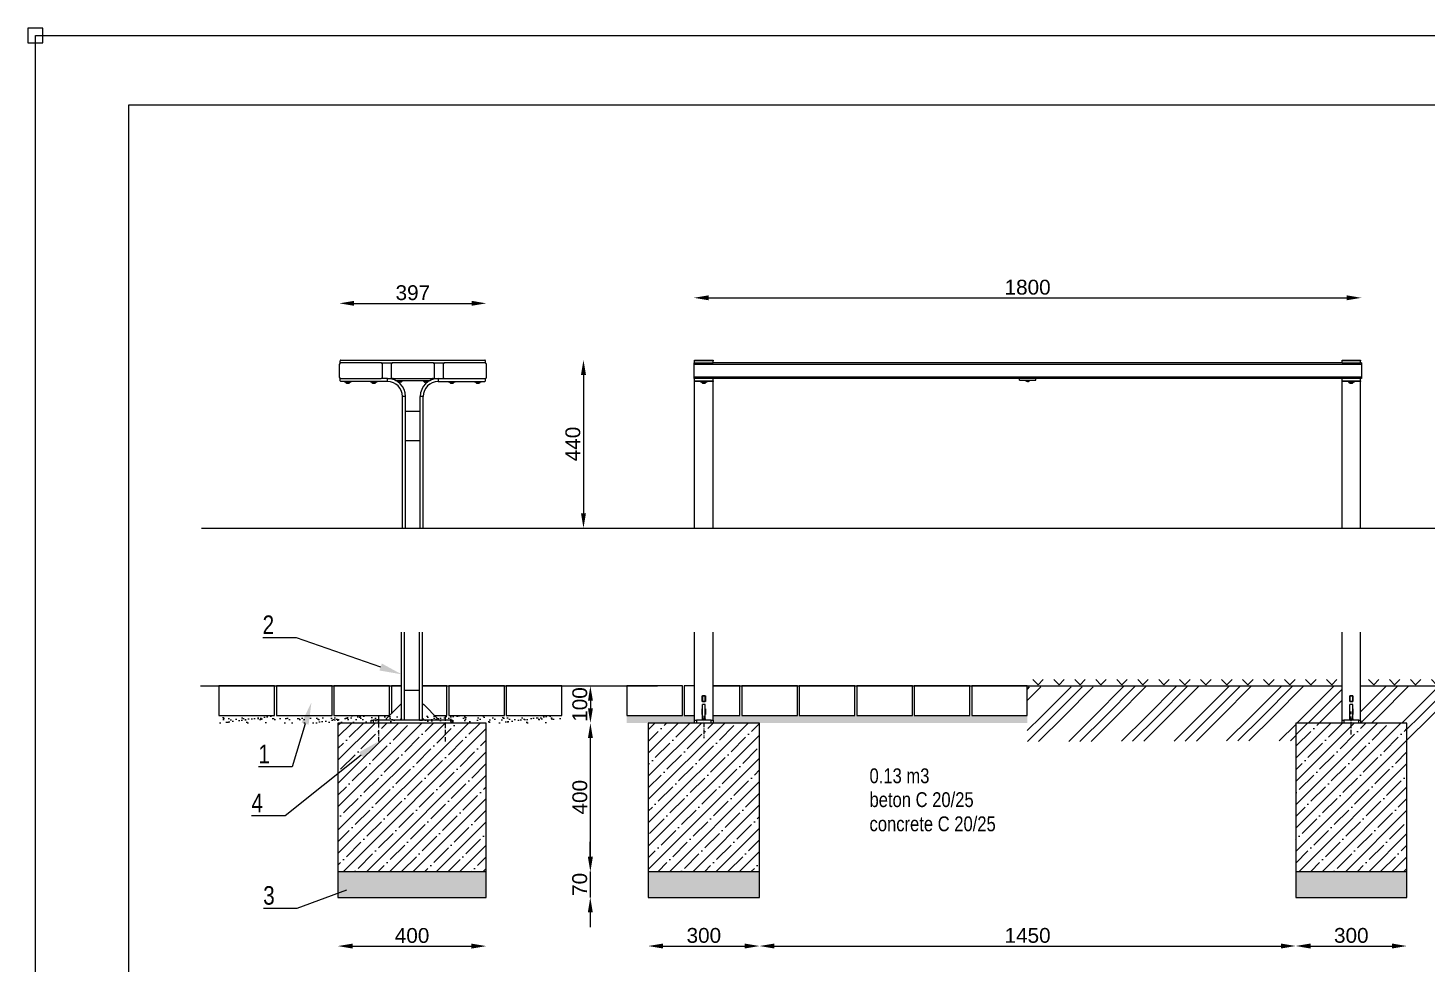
# Model space of a CAD drawing. Header units: millimetres. Extents: x -20 to 5721, y -20 to 4144.
# Drawn here: x -20 to 3753, y 1620 to 4144 of the extents above; entities that cross this region are included whole.
import ezdxf
from ezdxf import colors
from ezdxf.entities.mleader import LeaderData, LeaderLine
from ezdxf.math import Vec2, Vec3

# ---------------------------------------------------------------- set-up
doc = ezdxf.new("R2010")
doc.units = ezdxf.units.MM
doc.linetypes.add('ACAD_ISO10W100', pattern=[18.5, 12, -3, 0.5, -3])
doc.linetypes.add('INCONTINUOUS', pattern=[200000.001, 200000, -0.001])
for name, color, linetype in [('KOTY', 3, 'INCONTINUOUS'), ('OBRYSOVA', 7, 'Continuous'), ('POSTAVY ATD', 8, 'Continuous'), ('SRAFY', 30, 'Continuous'), ('TABULKA', 9, 'Continuous')]:
    doc.layers.add(name, color=color, linetype=linetype)
doc.layers.add('Nekreslit', color=6, linetype='Continuous', plot=False)
doc.styles.add('SEACAD_Arial', font='arial.ttf', dxfattribs={"width": 0.8})
doc.styles.get("Standard").update_dxf_attribs({"font": 'arial.ttf'})
doc.dimstyles.new('PROFI_CSN', dxfattribs={"dimscale": 0, "dimtxt": 3.5, "dimasz": 3, "dimexe": 1, "dimexo": 0, "dimgap": 1.5, "dimtad": 1, "dimlfac": -1, "dimdsep": 46, "dimtxsty": 'Standard', "dimcen": 0, "dimdle": 1, "dimclrd": 256, "dimclre": 256, "dimclrt": 256, "dimadec": 0, "dimazin": 0, "dimtfac": 0.6, "dimtmove": 0, "dimatfit": 1, "dimfxl": 1, "dimtolj": 1, "dimarcsym": 0})
pattern_1 = [(45, (-2.083, -31.82), (-31.4309, 31.4309), []), (45, (29.347, -31.82), (-31.4309, 31.4309), [55.5625, -11.1125, 0, -11.1125])]

# ---------------------------------------------------------------- blocks, each defined once
blk = doc.blocks.new('*D19')
at = {"layer": 'DEFPOINTS', "color": 0, "transparency": 16777216}
for p in [(1777.7, 3248.3), (1478, 2795.3), (1777.7, 2795.3)]:
    blk.add_point(p, dxfattribs=at)
at = {"layer": 'KOTY', "color": 7, "lineweight": -2, "transparency": 16777216}
blk.add_line((1478, 3208.3), (1478, 2835.3), dxfattribs=at)
at = {"layer": 'KOTY', "color": 7, "transparency": 16777216}
for points in [[(1471.3, 3208.3), (1484.7, 3208.3), (1478, 3248.3)], [(1471.3, 2835.3), (1484.7, 2835.3), (1478, 2795.3)]]:
    blk.add_solid(points, dxfattribs=at)
at = {"layer": 'KOTY', "color": 7, "lineweight": 13, "transparency": 16777216, "insert": (1449.6, 3021.8), "char_height": 40, "attachment_point": 5, "rotation": 90}
blk.add_mtext('\\A1;440', dxfattribs=at)
blk = doc.blocks.new('*D20')
at = {"layer": 'DEFPOINTS', "color": 0, "transparency": 16777216}
for p in [(3575.7, 3416), (1775.7, 3236.3), (3575.7, 3236.3)]:
    blk.add_point(p, dxfattribs=at)
at = {"layer": 'KOTY', "color": 7, "lineweight": -2, "transparency": 16777216}
blk.add_line((1815.7, 3416), (3535.7, 3416), dxfattribs=at)
at = {"layer": 'KOTY', "color": 7, "transparency": 16777216}
for points in [[(1815.7, 3422.7), (1815.7, 3409.3), (1775.7, 3416)], [(3535.7, 3422.7), (3535.7, 3409.3), (3575.7, 3416)]]:
    blk.add_solid(points, dxfattribs=at)
at = {"layer": 'KOTY', "color": 7, "lineweight": 13, "transparency": 16777216, "insert": (2675.7, 3444.4), "char_height": 40, "attachment_point": 5}
blk.add_mtext('\\A1;1800', dxfattribs=at)
blk = doc.blocks.new('*D21')
at = {"layer": 'DEFPOINTS', "color": 0, "transparency": 16777216}
for p in [(1216.4, 3401.1), (819.4, 3236.3), (1216.4, 3236.3)]:
    blk.add_point(p, dxfattribs=at)
at = {"layer": 'KOTY', "color": 7, "lineweight": -2, "transparency": 16777216}
blk.add_line((859.4, 3401.1), (1176.4, 3401.1), dxfattribs=at)
at = {"layer": 'KOTY', "color": 7, "transparency": 16777216}
for points in [[(859.4, 3407.8), (859.4, 3394.5), (819.4, 3401.1)], [(1176.4, 3407.8), (1176.4, 3394.5), (1216.4, 3401.1)]]:
    blk.add_solid(points, dxfattribs=at)
at = {"layer": 'KOTY', "color": 7, "lineweight": 13, "transparency": 16777216, "insert": (1017.9, 3429.6), "char_height": 40, "attachment_point": 5}
blk.add_mtext('\\A1;397', dxfattribs=at)
blk = doc.blocks.new('*D35')
at = {"layer": 'DEFPOINTS', "color": 0, "transparency": 16777216}
for p in [(815.8, 1799.4), (1215.8, 1799.4), (1215.8, 1668)]:
    blk.add_point(p, dxfattribs=at)
at = {"layer": 'KOTY', "color": 7, "lineweight": -2, "transparency": 16777216}
blk.add_line((855.8, 1668), (1175.8, 1668), dxfattribs=at)
at = {"layer": 'KOTY', "color": 7, "transparency": 16777216}
for points in [[(855.8, 1674.7), (855.8, 1661.3), (815.8, 1668)], [(1175.8, 1674.7), (1175.8, 1661.3), (1215.8, 1668)]]:
    blk.add_solid(points, dxfattribs=at)
at = {"layer": 'KOTY', "color": 7, "lineweight": 13, "transparency": 16777216, "insert": (1015.8, 1696.4), "char_height": 40, "attachment_point": 5}
blk.add_mtext('\\A1;400', dxfattribs=at)
blk = doc.blocks.new('*D36')
at = {"layer": 'DEFPOINTS', "color": 0, "transparency": 16777216}
for p in [(3398.6, 1849.4), (3698.6, 1849.4), (3698.6, 1668.2)]:
    blk.add_point(p, dxfattribs=at)
at = {"layer": 'KOTY', "color": 7, "lineweight": -2, "transparency": 16777216}
blk.add_line((3438.6, 1668.2), (3658.6, 1668.2), dxfattribs=at)
at = {"layer": 'KOTY', "color": 7, "transparency": 16777216}
for points in [[(3438.6, 1674.9), (3438.6, 1661.5), (3398.6, 1668.2)], [(3658.6, 1674.9), (3658.6, 1661.5), (3698.6, 1668.2)]]:
    blk.add_solid(points, dxfattribs=at)
at = {"layer": 'KOTY', "color": 7, "lineweight": 13, "transparency": 16777216, "insert": (3548.6, 1696.6), "char_height": 40, "attachment_point": 5}
blk.add_mtext('\\A1;300', dxfattribs=at)
blk = doc.blocks.new('*D37')
at = {"layer": 'DEFPOINTS', "color": 0, "transparency": 16777216}
for p in [(1215.8, 2269.4), (1496.7, 2269.4), (1215.8, 1869.4)]:
    blk.add_point(p, dxfattribs=at)
at = {"layer": 'KOTY', "color": 7, "lineweight": -2, "transparency": 16777216}
blk.add_line((1496.7, 1909.4), (1496.7, 2229.4), dxfattribs=at)
at = {"layer": 'KOTY', "color": 7, "transparency": 16777216}
for points in [[(1490.1, 2229.4), (1503.4, 2229.4), (1496.7, 2269.4)], [(1490.1, 1909.4), (1503.4, 1909.4), (1496.7, 1869.4)]]:
    blk.add_solid(points, dxfattribs=at)
at = {"layer": 'KOTY', "color": 7, "lineweight": 13, "transparency": 16777216, "insert": (1468.3, 2069.4), "char_height": 40, "attachment_point": 5, "rotation": 90}
blk.add_mtext('\\A1;400', dxfattribs=at)
blk = doc.blocks.new('*D38')
at = {"layer": 'DEFPOINTS', "color": 0, "transparency": 16777216}
for p in [(1215.8, 1869.4), (1215.8, 1799.4), (1496.4, 1799.4)]:
    blk.add_point(p, dxfattribs=at)
at = {"layer": 'KOTY', "color": 7, "lineweight": -2, "transparency": 16777216}
for p, q in [((1496.4, 1909.4), (1496.4, 1949.4)), ((1496.4, 1869.4), (1496.4, 1799.4)), ((1496.4, 1759.4), (1496.4, 1719.4))]:
    blk.add_line(p, q, dxfattribs=at)
at = {"layer": 'KOTY', "color": 7, "transparency": 16777216}
for points in [[(1489.8, 1909.4), (1503.1, 1909.4), (1496.4, 1869.4)], [(1489.8, 1759.4), (1503.1, 1759.4), (1496.4, 1799.4)]]:
    blk.add_solid(points, dxfattribs=at)
at = {"layer": 'KOTY', "color": 7, "lineweight": 13, "transparency": 16777216, "insert": (1468, 1834.4), "char_height": 40, "attachment_point": 5, "rotation": 90}
blk.add_mtext('\\A1;70', dxfattribs=at)
blk = doc.blocks.new('*D39')
at = {"layer": 'DEFPOINTS', "color": 0, "transparency": 16777216}
for p in [(1125.8, 2369.4), (1215.8, 2269.4), (1496.7, 2269.4)]:
    blk.add_point(p, dxfattribs=at)
at = {"layer": 'KOTY', "color": 7, "lineweight": -2, "transparency": 16777216}
blk.add_line((1496.7, 2329.4), (1496.7, 2309.4), dxfattribs=at)
at = {"layer": 'KOTY', "color": 7, "transparency": 16777216}
for points in [[(1490.1, 2329.4), (1503.4, 2329.4), (1496.7, 2369.4)], [(1490.1, 2309.4), (1503.4, 2309.4), (1496.7, 2269.4)]]:
    blk.add_solid(points, dxfattribs=at)
at = {"layer": 'KOTY', "color": 7, "lineweight": 13, "transparency": 16777216, "insert": (1468.3, 2319.4), "char_height": 40, "attachment_point": 5, "rotation": 90}
blk.add_mtext('\\A1;100', dxfattribs=at)
blk = doc.blocks.new('*D40')
at = {"layer": 'DEFPOINTS', "color": 0, "transparency": 16777216}
for p in [(1652.6, 1799.4), (1952.6, 1799.4), (1952.6, 1668.2)]:
    blk.add_point(p, dxfattribs=at)
at = {"layer": 'KOTY', "color": 7, "lineweight": -2, "transparency": 16777216}
blk.add_line((1692.6, 1668.2), (1912.6, 1668.2), dxfattribs=at)
at = {"layer": 'KOTY', "color": 7, "transparency": 16777216}
for points in [[(1692.6, 1674.9), (1692.6, 1661.5), (1652.6, 1668.2)], [(1912.6, 1674.9), (1912.6, 1661.5), (1952.6, 1668.2)]]:
    blk.add_solid(points, dxfattribs=at)
at = {"layer": 'KOTY', "color": 7, "lineweight": 13, "transparency": 16777216, "insert": (1802.6, 1696.6), "char_height": 40, "attachment_point": 5}
blk.add_mtext('\\A1;300', dxfattribs=at)
blk = doc.blocks.new('*D41')
at = {"layer": 'DEFPOINTS', "color": 0, "transparency": 16777216}
for p in [(3573.6, 2369.4), (3933.6, 2369.4), (3573.6, 2269.4)]:
    blk.add_point(p, dxfattribs=at)
at = {"layer": 'KOTY', "color": 7, "lineweight": -2, "transparency": 16777216}
for p, q in [((3933.6, 2409.4), (3933.6, 2549.9)), ((3933.6, 2269.4), (3933.6, 2369.4)), ((3933.6, 2229.4), (3933.6, 2189.4))]:
    blk.add_line(p, q, dxfattribs=at)
at = {"layer": 'KOTY', "color": 7, "transparency": 16777216}
for points in [[(3927, 2409.4), (3940.3, 2409.4), (3933.6, 2369.4)], [(3927, 2229.4), (3940.3, 2229.4), (3933.6, 2269.4)]]:
    blk.add_solid(points, dxfattribs=at)
at = {"layer": 'KOTY', "color": 7, "lineweight": 13, "transparency": 16777216, "insert": (3905.2, 2499.7), "char_height": 40, "attachment_point": 5, "rotation": 90}
blk.add_mtext('\\A1;100', dxfattribs=at)
blk = doc.blocks.new('*D46')
at = {"layer": 'DEFPOINTS', "color": 0, "transparency": 16777216}
for p in [(1952.6, 1799.4), (3398.6, 1799.4), (3398.6, 1668.2)]:
    blk.add_point(p, dxfattribs=at)
at = {"layer": 'KOTY', "color": 7, "lineweight": -2, "transparency": 16777216}
blk.add_line((1992.6, 1668.2), (3358.6, 1668.2), dxfattribs=at)
at = {"layer": 'KOTY', "color": 7, "transparency": 16777216}
for points in [[(1992.6, 1674.9), (1992.6, 1661.5), (1952.6, 1668.2)], [(3358.6, 1674.9), (3358.6, 1661.5), (3398.6, 1668.2)]]:
    blk.add_solid(points, dxfattribs=at)
at = {"layer": 'KOTY', "color": 7, "lineweight": 13, "transparency": 16777216, "insert": (2675.6, 1696.6), "char_height": 40, "attachment_point": 5}
blk.add_mtext('\\A1;1450', dxfattribs=at)

msp = doc.modelspace()

# ---------------------------------------------------------------- hatches: boundary and pattern name
at = {"transparency": 33554508}
h = msp.add_hatch(dxfattribs=at)
h.set_pattern_fill('ANSI35', color=9, scale=7)
h.set_pattern_definition(pattern_1)
h.paths.add_polyline_path([(1215.8, 2269.4), (1043.8, 2269.4), (872.8, 2269.4), (815.8, 2269.4), (815.8, 1869.4), (1215.8, 1869.4)])
h = msp.add_hatch(dxfattribs=at)
h.set_pattern_fill('ANSI35', color=9, scale=7)
h.set_pattern_definition(pattern_1)
h.paths.add_polyline_path([(1952.6, 2269.4), (1827.6, 2269.4), (1822.6, 2269.4), (1782.6, 2269.4), (1777.6, 2269.4), (1652.6, 2269.4), (1652.6, 1869.4), (1952.6, 1869.4)])
h = msp.add_hatch(dxfattribs=at)
h.set_pattern_fill('ANSI35', color=9, scale=7)
h.set_pattern_definition(pattern_1)
h.paths.add_polyline_path([(3698.6, 2269.4), (3573.6, 2269.4), (3568.6, 2269.4), (3528.6, 2269.4), (3523.6, 2269.4), (3398.6, 2269.4), (3398.6, 1869.4), (3698.6, 1869.4)])
at = {"layer": 'SRAFY'}
h = msp.add_hatch(dxfattribs=at)
h.set_pattern_fill('TERACO', color=9, scale=20)
h.set_pattern_definition([(45, (-4763.17, -2945.22), (-28.28427, 28.28427), [20, -20]), (135, (-4706.603, -2945.22), (-28.28427, -28.28427), [20, -20])])
h.paths.add_polyline_path([(3573.6, 2392.5), (3573.6, 2369.4), (3869.4, 2369.4), (3869.4, 2392.5)])
h.paths.add_polyline_path([(3523.6, 2369.4), (3523.6, 2392.5), (2674.9, 2392.5), (2674.9, 2369.4)])
h = msp.add_hatch(dxfattribs=at)
h.set_pattern_fill('GOST_GROUND', color=9, scale=10)
h.set_pattern_definition([(45, (-4499.52, -2945.22), (141.4214, -9e-15), [200]), (45, (-4469.52, -2945.22), (141.4214, -9e-15), [200]), (45, (-4439.52, -2945.22), (141.4214, -9e-15), [200])])
h.paths.add_polyline_path([(3523.6, 2269.4), (3523.6, 2368.7), (2675.1, 2367), (2674.7, 2219.4), (3398.6, 2221.8), (3398.6, 2269.4)])
h.paths.add_polyline_path([(3573.6, 2368.8), (3573.6, 2269.4), (3698.6, 2269.4), (3698.6, 2222), (3890.9, 2222), (3890.9, 2369.4)])
at = {"layer": 'SRAFY', "lineweight": 15}
h = msp.add_hatch(dxfattribs=at)
h.set_pattern_fill('AR-SAND', color=9, scale=0.5, style=0)
h.set_pattern_definition([(37.5, (3490.752, 855.262), (-0.80002, 24.47066), [0, -19.304, 0, -21.59, 0, -20.6375]), (7.5, (3490.752, 855.262), (22.47616, 35.84126), [0, -10.414, 0, -17.399, 0, -6.6675]), (327.5, (3475.13, 855.262), (39.54962, 0.07186), [0, -6.35, 0, -22.86, 0, -29.845]), (317.5, (3475.13, 855.262), (38.17782, 11.14647), [0, -3.175, 0, -14.986, 0, -17.145])])
h.paths.add_polyline_path([(494.9, 2289.4), (494.9, 2269.5), (494.9, 2269.4), (566.7, 2269.3), (566.7, 2289.4)])
h.paths.add_polyline_path([(1043.8, 2289.4), (1043.8, 2269.1), (1419.9, 2269.1), (1419.9, 2289.4)])
h.paths.add_polyline_path([(987.8, 2269.1), (987.8, 2289.4), (566.7, 2289.4), (566.7, 2269.3), (620.4, 2269.1)])
h = msp.add_hatch(dxfattribs=at)
h.set_pattern_fill('AR-SAND', color=9, scale=0.5, style=0)
h.set_pattern_definition([(37.5, (4590.752, 855.262), (-0.80002, 24.47066), [0, -19.304, 0, -21.59, 0, -20.6375]), (7.5, (4590.752, 855.262), (22.47616, 35.84126), [0, -10.414, 0, -17.399, 0, -6.6675]), (327.5, (4575.13, 855.262), (39.54962, 0.07186), [0, -6.35, 0, -22.86, 0, -29.845]), (317.5, (4575.13, 855.262), (38.17782, 11.14647), [0, -3.175, 0, -14.986, 0, -17.145])])
h.paths.add_polyline_path([(1594.9, 2289.4), (1594.9, 2269.5), (1594.9, 2269.4), (1666.7, 2269.3), (1666.7, 2289.4)])
h.paths.add_polyline_path([(1777.6, 2269.1), (1777.6, 2289.4), (1666.7, 2289.4), (1666.7, 2269.3), (1720.4, 2269.1)])
h.paths.add_polyline_path([(1827.6, 2289.4), (1827.6, 2269.1), (2674.9, 2269.1), (2674.9, 2289.4)])
h = msp.add_hatch(dxfattribs=at)
h.set_pattern_fill('AR-SAND', color=9, scale=0.8, style=0)
h.set_pattern_definition([(37.5, (-2.083, -31.82), (-1.28003, 39.15306), [0, -30.8864, 0, -34.544, 0, -33.02]), (7.5, (-2.083, -31.82), (35.96186, 57.346), [0, -16.6624, 0, -27.8384, 0, -10.668]), (327.5, (-27.077, -31.82), (63.2794, 0.11497), [0, -10.16, 0, -36.576, 0, -47.752]), (317.5, (-27.077, -31.82), (61.0845, 17.83435), [0, -5.08, 0, -23.9776, 0, -27.432])])
h.paths.add_polyline_path([(815.8, 1869.4), (815.8, 1799.4), (1215.8, 1799.4), (1215.8, 1869.4)])
h.paths.add_polyline_path([(1952.6, 1799.4), (1952.6, 1869.4), (1652.6, 1869.4), (1652.6, 1799.4)])
h.paths.add_polyline_path([(3398.6, 1869.4), (3398.6, 1799.4), (3698.6, 1799.4), (3698.6, 1869.4)])

# ---------------------------------------------------------------- linework, layer by layer
for p, q in [((821.9, 3240.3), (821.9, 3246.3)), ((823.9, 3248.3), (1211.9, 3248.3)), ((1213.9, 3240.3), (1213.9, 3246.3)), ((1777.7, 3248.3), (1827.7, 3248.3)), ((1777.7, 3246.3), (1777.7, 3248.3)), ((1777.7, 3240.3), (1777.7, 3246.3)), ((1827.7, 3246.3), (1777.7, 3246.3)), ((1827.7, 3248.3), (1827.7, 3246.3)), ((1827.7, 3240.3), (1827.7, 3246.3)), ((3523.7, 3248.3), (3573.7, 3248.3)), ((3523.7, 3246.3), (3523.7, 3248.3)), ((3573.7, 3246.3), (3523.7, 3246.3)), ((3523.7, 3240.3), (3523.7, 3246.3)), ((3573.7, 3248.3), (3573.7, 3246.3)), ((3573.7, 3240.3), (3573.7, 3246.3)), ((819.4, 3236.3), (819.4, 3202.3)), ((932.4, 3240.3), (823.4, 3240.3)), ((932.4, 3240.3), (963.4, 3240.3)), ((936.4, 3202.3), (936.4, 3236.3)), ((959.4, 3236.3), (959.4, 3202.3)), ((1072.4, 3240.3), (963.4, 3240.3)), ((1072.4, 3240.3), (1103.4, 3240.3)), ((1076.4, 3202.3), (1076.4, 3236.3)), ((1099.4, 3236.3), (1099.4, 3202.3)), ((1212.4, 3240.3), (1103.4, 3240.3)), ((1216.4, 3202.3), (1216.4, 3236.3)), ((1777.7, 3240.3), (1775.7, 3240.3)), ((1775.7, 3240.3), (1775.7, 3236.3)), ((3575.7, 3236.3), (1775.7, 3236.3)), ((1775.7, 3236.3), (1775.7, 3202.3)), ((1777.7, 3240.3), (1827.7, 3240.3)), ((3523.7, 3240.3), (1827.7, 3240.3)), ((3523.7, 3240.3), (3573.7, 3240.3)), ((3575.7, 3240.3), (3573.7, 3240.3)), ((3575.7, 3240.3), (3575.7, 3236.3)), ((3575.7, 3236.3), (3575.7, 3202.3)), ((821.9, 3192.3), (821.9, 3198.3)), ((823.4, 3198.3), (932.4, 3198.3)), ((949.9, 3190.3), (823.9, 3190.3)), ((834, 3190.3), (834, 3189.7)), ((834, 3189.7), (851.8, 3189.7)), ((835.9, 3189.7), (835.9, 3189.5)), ((835.9, 3189.5), (849.9, 3189.5)), ((839.7, 3186), (846.2, 3186)), ((846, 3186), (839.8, 3186)), ((849.9, 3189.5), (849.9, 3189.7)), ((851.8, 3189.7), (851.8, 3190.3)), ((904, 3190.3), (904, 3189.7)), ((904, 3189.7), (921.8, 3189.7)), ((905.9, 3189.7), (905.9, 3189.5)), ((905.9, 3189.5), (919.9, 3189.5)), ((909.7, 3186), (916.2, 3186)), ((916, 3186), (909.8, 3186)), ((919.9, 3189.5), (919.9, 3189.7)), ((921.8, 3189.7), (921.8, 3190.3)), ((949.9, 3198.3), (932.4, 3198.3)), ((949.9, 3190.3), (949.9, 3198.3)), ((949.9, 3198.3), (963.4, 3198.3)), ((963.4, 3198.3), (1072.4, 3198.3)), ((971.1, 3193.4), (964.5, 3196.3)), ((969.1, 3194.3), (969.2, 3194.3)), ((971.9, 3193.3), (1064, 3193.3)), ((974, 3193.3), (974, 3192.7)), ((974, 3192.7), (991.8, 3192.7)), ((975.9, 3192.7), (975.9, 3192.5)), ((975.9, 3192.5), (989.9, 3192.5)), ((979.7, 3189), (986.2, 3189)), ((986, 3189), (979.8, 3189)), ((989.9, 3192.5), (989.9, 3192.7)), ((991.8, 3192.7), (991.8, 3193.3)), ((1044, 3193.3), (1044, 3192.7)), ((1044, 3192.7), (1061.8, 3192.7)), ((1045.9, 3192.7), (1045.9, 3192.5)), ((1045.9, 3192.5), (1059.9, 3192.5)), ((1049.7, 3189), (1056.2, 3189)), ((1056, 3189), (1049.8, 3189)), ((1059.9, 3192.5), (1059.9, 3192.7)), ((1061.8, 3192.7), (1061.8, 3193.3)), ((1064.8, 3193.4), (1071.3, 3196.3)), ((1066.7, 3194.3), (1066.7, 3194.3)), ((1072.4, 3198.3), (1085.9, 3198.3)), ((1085.9, 3198.3), (1085.9, 3190.3)), ((1085.9, 3198.3), (1103.4, 3198.3)), ((1085.9, 3190.3), (1211.9, 3190.3)), ((1103.4, 3198.3), (1212.4, 3198.3)), ((1114, 3190.3), (1114, 3189.7)), ((1114, 3189.7), (1131.8, 3189.7)), ((1115.9, 3189.7), (1115.9, 3189.5)), ((1115.9, 3189.5), (1129.9, 3189.5)), ((1119.7, 3186), (1120.7, 3186)), ((1120.8, 3186), (1119.8, 3186)), ((1120.7, 3186), (1126.2, 3186)), ((1126, 3186), (1120.8, 3186)), ((1129.9, 3189.5), (1129.9, 3189.7)), ((1131.8, 3189.7), (1131.8, 3190.3)), ((1184, 3190.3), (1184, 3189.7)), ((1184, 3189.7), (1201.8, 3189.7)), ((1185.9, 3189.7), (1185.9, 3189.5)), ((1185.9, 3189.5), (1199.9, 3189.5)), ((1189.7, 3186), (1190.7, 3186)), ((1190.8, 3186), (1189.8, 3186)), ((1190.7, 3186), (1196.2, 3186)), ((1196, 3186), (1190.8, 3186)), ((1199.9, 3189.5), (1199.9, 3189.7)), ((1201.8, 3189.7), (1201.8, 3190.3)), ((1213.9, 3192.3), (1213.9, 3198.3)), ((3575.7, 3202.3), (1775.7, 3202.3)), ((1775.7, 3202.3), (1775.7, 3198.3)), ((1777.7, 3198.3), (1775.7, 3198.3)), ((1827.7, 3198.3), (1777.7, 3198.3)), ((1777.7, 3192.3), (1777.7, 3198.3)), ((1777.7, 3192.3), (1827.7, 3192.3)), ((1777.7, 3190.3), (1777.7, 3192.3)), ((1827.7, 3190.3), (1777.7, 3190.3)), ((1777.7, 3150.3), (1777.7, 3190.3)), ((1793.8, 3190.3), (1793.8, 3189.7)), ((1793.8, 3189.7), (1802.7, 3189.7)), ((1795.7, 3189.7), (1795.7, 3189.5)), ((1795.7, 3189.5), (1802.7, 3189.5)), ((1799.4, 3186), (1805.9, 3186)), ((1805.8, 3186), (1799.6, 3186)), ((1802.7, 3189.7), (1811.6, 3189.7)), ((1802.7, 3189.5), (1809.7, 3189.5)), ((1809.7, 3189.5), (1809.7, 3189.7)), ((1811.6, 3189.7), (1811.6, 3190.3)), ((1827.7, 3192.3), (1827.7, 3198.3)), ((3523.7, 3198.3), (1827.7, 3198.3)), ((1827.7, 3192.3), (1827.7, 3190.3)), ((1827.7, 3150.3), (1827.7, 3190.3)), ((2653.7, 3194.3), (2653.7, 3198.3)), ((2653.7, 3194.3), (2697.7, 3194.3)), ((2673.1, 3190.8), (2673.1, 3190.8)), ((2673.7, 3191.1), (2673.7, 3190.8)), ((2673.7, 3190.8), (2673.7, 3191.1)), ((2673.7, 3190.8), (2673.7, 3190.8)), ((2673.8, 3190.6), (2673.8, 3191.1)), ((2675, 3190.8), (2675, 3190.8)), ((2676.3, 3190.8), (2676.3, 3190.8)), ((2677.5, 3191.1), (2677.5, 3190.6)), ((2677.6, 3190.8), (2677.6, 3191.1)), ((2677.6, 3191.1), (2677.6, 3190.8)), ((2677.6, 3190.8), (2677.6, 3190.8)), ((2678.3, 3190.8), (2678.3, 3190.8)), ((2697.7, 3194.3), (2697.7, 3198.3)), ((3573.7, 3198.3), (3523.7, 3198.3)), ((3523.7, 3192.3), (3523.7, 3198.3)), ((3523.7, 3192.3), (3573.7, 3192.3)), ((3523.7, 3190.3), (3523.7, 3192.3)), ((3573.7, 3190.3), (3523.7, 3190.3)), ((3523.7, 3150.3), (3523.7, 3190.3)), ((3539.8, 3190.3), (3539.8, 3189.7)), ((3539.8, 3189.7), (3557.6, 3189.7)), ((3541.7, 3189.7), (3541.7, 3189.5)), ((3541.7, 3189.5), (3555.7, 3189.5)), ((3545.4, 3186), (3548.7, 3186)), ((3548.7, 3186), (3545.6, 3186)), ((3551.8, 3186), (3548.7, 3186)), ((3548.7, 3186), (3551.9, 3186)), ((3555.7, 3189.5), (3555.7, 3189.7)), ((3557.6, 3189.7), (3557.6, 3190.3)), ((3573.7, 3192.3), (3573.7, 3198.3)), ((3575.7, 3198.3), (3573.7, 3198.3)), ((3573.7, 3192.3), (3573.7, 3190.3)), ((3573.7, 3150.3), (3573.7, 3190.3)), ((3575.7, 3202.3), (3575.7, 3198.3)), ((997.9, 3150.3), (989.9, 3150.3)), ((989.9, 2795.3), (989.9, 3150.3)), ((997.9, 2795.3), (997.9, 3150.3)), ((1045.9, 3150.3), (1037.9, 3150.3)), ((1037.9, 2795.3), (1037.9, 3150.3)), ((1045.9, 2795.3), (1045.9, 3150.3)), ((1777.7, 2795.3), (1777.7, 3150.3)), ((1827.7, 2795.3), (1827.7, 3150.3)), ((3523.7, 2795.3), (3523.7, 3150.3)), ((3573.7, 2795.3), (3573.7, 3150.3)), ((997.9, 3110.3), (1037.9, 3110.3)), ((1037.9, 3030.3), (997.9, 3030.3)), ((447.5, 2795.3), (3857.5, 2795.3)), ((987.7, 2277.5), (987.7, 2514.6)), ((995.8, 2277.5), (995.8, 2514.6)), ((1035.8, 2277.5), (1035.8, 2514.6)), ((1043.8, 2277.5), (1043.8, 2514.6)), ((1777.6, 2277.5), (1777.6, 2514.6)), ((1827.7, 2277.5), (1827.7, 2514.6)), ((3523.6, 2277.5), (3523.6, 2514.6)), ((3573.7, 2277.5), (3573.7, 2514.6)), ((1035.8, 2357.6), (995.8, 2357.6)), ((1798.4, 2342.8), (1806.8, 2342.8)), ((1798.4, 2327.3), (1798.4, 2342.8)), ((1798.6, 2342.6), (1798.6, 2342.8)), ((1806.6, 2342.6), (1798.6, 2342.6)), ((1798.6, 2342.6), (1798.6, 2327.5)), ((1806.6, 2342.6), (1806.6, 2342.8)), ((1806.6, 2327.5), (1806.6, 2342.6)), ((1806.8, 2342.8), (1806.8, 2327.3)), ((3544.4, 2342.8), (3552.9, 2342.8)), ((3544.4, 2327.3), (3544.4, 2342.8)), ((3544.6, 2342.8), (3544.6, 2342.6)), ((3552.7, 2342.6), (3544.6, 2342.6)), ((3544.6, 2342.6), (3544.6, 2327.5)), ((3552.7, 2342.8), (3552.7, 2342.6)), ((3552.7, 2327.5), (3552.7, 2342.6)), ((3552.9, 2342.8), (3552.9, 2327.3)), ((946.1, 2280.9), (984.3, 2319.1)), ((1085.5, 2280.9), (1047.3, 2319.1)), ((1806.8, 2327.3), (1798.4, 2327.3)), ((1798.4, 2307.7), (1798.6, 2307.7)), ((1798.4, 2292.3), (1798.4, 2307.7)), ((1798.6, 2327.5), (1806.6, 2327.5)), ((1798.6, 2327.3), (1798.6, 2327.5)), ((1806.6, 2319.7), (1798.6, 2319.7)), ((1798.6, 2319.1), (1798.6, 2319.7)), ((1806.6, 2319.1), (1798.6, 2319.1)), ((1798.6, 2280.9), (1798.6, 2319.1)), ((1806.6, 2327.3), (1806.6, 2327.5)), ((1806.6, 2319.7), (1806.6, 2319.1)), ((1806.6, 2280.9), (1806.6, 2319.1)), ((1806.6, 2307.7), (1806.8, 2307.7)), ((1806.8, 2307.7), (1806.8, 2292.3)), ((3552.9, 2327.3), (3544.4, 2327.3)), ((3544.4, 2307.7), (3544.6, 2307.7)), ((3544.4, 2292.3), (3544.4, 2307.7)), ((3544.6, 2327.5), (3552.7, 2327.5)), ((3544.6, 2327.5), (3544.6, 2327.3)), ((3552.7, 2319.7), (3544.6, 2319.7)), ((3544.6, 2319.1), (3544.6, 2319.7)), ((3552.7, 2319.1), (3544.6, 2319.1)), ((3544.6, 2280.9), (3544.6, 2319.1)), ((3552.7, 2327.5), (3552.7, 2327.3)), ((3552.7, 2319.7), (3552.7, 2319.1)), ((3552.7, 2280.9), (3552.7, 2319.1)), ((3552.7, 2307.7), (3552.9, 2307.7)), ((3552.9, 2307.7), (3552.9, 2292.3)), ((905.6, 2269.4), (905.6, 2277.5)), ((905.6, 2277.5), (910.6, 2277.5)), ((910.6, 2269.4), (905.6, 2269.4)), ((910.6, 2277.5), (910.6, 2269.4)), ((1121, 2277.5), (910.6, 2277.5)), ((1121, 2269.4), (910.6, 2269.4)), ((987.7, 2282.5), (982.7, 2277.5)), ((995.8, 2277.5), (987.7, 2277.5)), ((1035.8, 2277.5), (1043.8, 2277.5)), ((1043.8, 2282.5), (1048.9, 2277.5)), ((1121, 2269.4), (1121, 2277.5)), ((1121, 2277.5), (1126, 2277.5)), ((1126, 2269.4), (1121, 2269.4)), ((1126, 2277.5), (1126, 2269.4)), ((1777.6, 2269.4), (1777.6, 2277.5)), ((1777.6, 2277.5), (1782.6, 2277.5)), ((1782.6, 2269.4), (1777.6, 2269.4)), ((1782.6, 2277.5), (1782.6, 2269.4)), ((1822.7, 2277.5), (1782.6, 2277.5)), ((1822.7, 2269.4), (1782.6, 2269.4)), ((1798.6, 2292.3), (1798.4, 2292.3)), ((1798.6, 2280.9), (1806.6, 2280.9)), ((1798.6, 2277.5), (1798.6, 2280.9)), ((1806.8, 2292.3), (1806.6, 2292.3)), ((1806.6, 2280.9), (1806.6, 2277.5)), ((1822.7, 2269.4), (1822.7, 2277.5)), ((1822.7, 2277.5), (1827.7, 2277.5)), ((1827.7, 2269.4), (1822.7, 2269.4)), ((1827.7, 2277.5), (1827.7, 2269.4)), ((3523.6, 2269.4), (3523.6, 2277.5)), ((3523.6, 2277.5), (3528.6, 2277.5)), ((3528.6, 2269.4), (3523.6, 2269.4)), ((3528.6, 2277.5), (3528.6, 2269.4)), ((3568.7, 2277.5), (3528.6, 2277.5)), ((3568.7, 2269.4), (3528.6, 2269.4)), ((3544.6, 2292.3), (3544.4, 2292.3)), ((3544.6, 2280.9), (3552.7, 2280.9)), ((3544.6, 2277.5), (3544.6, 2280.9)), ((3552.9, 2292.3), (3552.7, 2292.3)), ((3552.7, 2280.9), (3552.7, 2277.5)), ((3568.7, 2269.4), (3568.7, 2277.5)), ((3568.7, 2277.5), (3573.7, 2277.5)), ((3573.7, 2269.4), (3568.7, 2269.4)), ((3573.7, 2277.5), (3573.7, 2269.4))]:
    msp.add_line(p, q)
at = {"linetype": 'ACAD_ISO10W100'}
for p, q in [((925.8, 2220.1), (925.8, 2293.2)), ((1105.8, 2219.5), (1105.8, 2292.6)), ((1802.8, 2288.7), (1802.8, 2228.7)), ((3548.7, 2238.3), (3548.7, 2300.6))]:
    msp.add_line(p, q, dxfattribs=at)
at = {"flags": 128}
for points in [[(2672.3, 3191.2), (2672.3, 3191.2), (2672.4, 3191.1), (2672.5, 3191.1), (2672.6, 3191), (2672.8, 3190.9), (2673.1, 3190.8)], [(2673.1, 3190.8), (2673.3, 3190.7), (2673.6, 3190.6), (2673.7, 3190.6), (2673.8, 3190.6), (2673.8, 3190.6), (2673.8, 3190.7), (2673.7, 3190.8)], [(2673.7, 3190.8), (2673.6, 3190.9), (2673.7, 3191), (2673.8, 3191.1), (2673.9, 3191.2), (2674, 3191.2), (2674.2, 3191.1), (2674.5, 3191.1), (2674.7, 3191), (2674.9, 3190.9), (2675, 3190.8)], [(2676.3, 3190.8), (2676.5, 3190.9), (2676.8, 3191), (2677, 3191.1), (2677.3, 3191.2), (2677.4, 3191.2), (2677.5, 3191.1), (2677.7, 3191.1), (2677.7, 3191), (2677.7, 3190.9), (2677.6, 3190.8)], [(2677.6, 3190.8), (2677.5, 3190.7), (2677.5, 3190.6), (2677.6, 3190.6), (2677.8, 3190.6), (2677.9, 3190.6), (2678.1, 3190.7), (2678.3, 3190.8)]]:
    msp.add_lwpolyline(points, dxfattribs=at)
at = {"color": 7, "linetype": 'Continuous'}
msp.add_circle((3044.9, 2369.4), 0.01, dxfattribs=at)
msp.add_circle((3044.9, 2369.4), 0.01, dxfattribs=at)
for centre, radius, start, end in [((823.9, 3246.3), 2, 90, 180), ((1211.9, 3246.3), 2, 0, 90), ((823.4, 3236.3), 4, 90, 180), ((932.4, 3236.3), 4, 0, 90), ((963.4, 3236.3), 4, 90, 180), ((1072.4, 3236.3), 4, 0, 90), ((1103.4, 3236.3), 4, 90, 180), ((1212.4, 3236.3), 4, 0, 90), ((823.4, 3202.3), 4, 180, 270), ((823.9, 3192.3), 2, 180, 270), ((842.6, 3192.9), 7.5, 207.3197, 247.1768), ((839.8, 3186.3), 0.375, 247.1768, 270), ((846, 3186.3), 0.375, 270, 292.8232), ((843.3, 3192.9), 7.5, 292.8232, 332.6803), ((912.6, 3192.9), 7.5, 207.3197, 247.1768), ((909.8, 3186.3), 0.375, 247.1768, 270), ((916, 3186.3), 0.375, 270, 292.8232), ((913.3, 3192.9), 7.5, 292.8232, 332.6803), ((932.4, 3202.3), 4, 270, 0), ((949.9, 3150.3), 48, 0, 90), ((949.9, 3150.3), 40, 0, 90), ((963.4, 3202.3), 4, 180, 270), ((964.9, 3197.3), 1, 90, 246.4218), ((971.9, 3195.3), 2, 246, 270), ((982.6, 3195.9), 7.5, 207.3197, 247.1768), ((979.8, 3189.3), 0.375, 247.1768, 270), ((986, 3189.3), 0.375, 270, 292.8232), ((983.3, 3195.9), 7.5, 292.8232, 332.6803), ((1085.9, 3150.3), 48, 90, 180), ((1052.6, 3195.9), 7.5, 207.3197, 247.1768), ((1085.9, 3150.3), 40, 90, 180), ((1049.8, 3189.3), 0.375, 247.1768, 270), ((1056, 3189.3), 0.375, 270, 292.8232), ((1053.3, 3195.9), 7.5, 292.8232, 332.6803), ((1064, 3195.3), 2, 270, 294), ((1070.9, 3197.3), 1, 293.5782, 90), ((1072.4, 3202.3), 4, 270, 0), ((1103.4, 3202.3), 4, 180, 270), ((1122.6, 3192.9), 7.5, 207.3197, 247.1768), ((1119.8, 3186.3), 0.375, 247.1768, 270), ((1126, 3186.3), 0.375, 270, 292.8232), ((1123.3, 3192.9), 7.5, 292.8232, 332.6803), ((1192.6, 3192.9), 7.5, 207.3197, 247.1768), ((1189.8, 3186.3), 0.375, 247.1768, 270), ((1196, 3186.3), 0.375, 270, 292.8232), ((1193.3, 3192.9), 7.5, 292.8232, 332.6803), ((1211.9, 3192.3), 2, 270, 0), ((1212.4, 3202.3), 4, 270, 0), ((1802.3, 3192.9), 7.5, 207.3197, 247.1768), ((1799.6, 3186.3), 0.375, 247.1768, 270), ((1805.8, 3186.3), 0.375, 270, 292.8232), ((1803, 3192.9), 7.5, 292.8232, 332.6803), ((2676.1, 3197.1), 7, 203.465, 237.3748), ((2675.7, 3191.6), 1.07, 232.4422, 307.5578), ((2652.7, 3244.2), 59.2, 295.5674, 296.3744), ((2675.3, 3197.1), 7, 302.5687, 336.535), ((3548.4, 3192.9), 7.5, 207.3197, 247.1768), ((3545.6, 3186.3), 0.375, 247.1768, 270), ((3551.8, 3186.3), 0.375, 270, 292.8232), ((3549, 3192.9), 7.5, 292.8232, 332.6803), ((985.7, 2317.7), 2, 0, 135), ((1045.9, 2317.7), 2, 45, 180), ((947.5, 2279.5), 2, 135, 270), ((1084.1, 2279.5), 2, 270, 45)]:
    msp.add_arc(centre, radius, start, end)
at = {"layer": 'Nekreslit'}
msp.add_lwpolyline([(250.7, 335.7), (4290.7, 335.7), (4290.7, 3935.7), (250.7, 3935.7)], close=True, dxfattribs=at)
at = {"layer": 'OBRYSOVA'}
msp.add_lwpolyline([(-20, 4103.5), (20, 4103.5), (20, 4143.5), (-20, 4143.5)], close=True, dxfattribs=at)
at = {"layer": 'POSTAVY ATD', "color": 8}
for p, q in [((445.4, 2369.4), (987.8, 2369.4)), ((1827.6, 2369.4), (3523.6, 2369.4)), ((3573.6, 2369.4), (3855.4, 2369.4))]:
    msp.add_line(p, q, dxfattribs=at)
at = {"layer": 'POSTAVY ATD', "color": 8, "lineweight": 9}
for p, q in [((1043.8, 2369.4), (1677.6, 2369.4)), ((3398.6, 1919.4), (3398.6, 1799.4)), ((3698.6, 1799.4), (3698.6, 1919.4)), ((815.8, 1869.4), (815.8, 1799.4)), ((1215.8, 1799.4), (1215.8, 1869.4)), ((1652.6, 1869.4), (1652.6, 1799.4)), ((1952.6, 1799.4), (1952.6, 1869.4)), ((815.8, 1799.4), (1215.8, 1799.4)), ((1652.6, 1799.4), (1952.6, 1799.4)), ((3398.6, 1799.4), (3698.6, 1799.4))]:
    msp.add_line(p, q, dxfattribs=at)
at = {"layer": 'POSTAVY ATD', "lineweight": 15}
msp.add_lwpolyline([(494.9, 2289.4), (644.9, 2289.4), (644.9, 2369.4), (494.9, 2369.4)], close=True, dxfattribs=at)
at = {"layer": 'POSTAVY ATD', "color": 8, "lineweight": 9}
for points in [[(649.9, 2289.4), (799.9, 2289.4), (799.9, 2369.4), (649.9, 2369.4)], [(1114.9, 2289.4), (1264.9, 2289.4), (1264.9, 2369.4), (1114.9, 2369.4)], [(1269.9, 2289.4), (1419.9, 2289.4), (1419.9, 2369.4), (1269.9, 2369.4)], [(1594.9, 2289.4), (1744.9, 2289.4), (1744.9, 2369.4), (1594.9, 2369.4)], [(1904.9, 2289.4), (2054.9, 2289.4), (2054.9, 2369.4), (1904.9, 2369.4)], [(2059.9, 2289.4), (2209.9, 2289.4), (2209.9, 2369.4), (2059.9, 2369.4)], [(2214.9, 2289.4), (2364.9, 2289.4), (2364.9, 2369.4), (2214.9, 2369.4)], [(2369.9, 2289.4), (2519.9, 2289.4), (2519.9, 2369.4), (2369.9, 2369.4)], [(2524.9, 2289.4), (2674.9, 2289.4), (2674.9, 2369.4), (2524.9, 2369.4)]]:
    msp.add_lwpolyline(points, close=True, dxfattribs=at)
for points in [[(954.9, 2289.7), (954.9, 2369.4), (804.9, 2369.4), (804.9, 2289.4), (954.6, 2289.4)], [(987.8, 2369.4), (959.9, 2369.4), (959.9, 2294.7)], [(1076.9, 2289.4), (1109.9, 2289.4), (1109.9, 2369.4), (1043.8, 2369.4)], [(1777.6, 2369.4), (1749.9, 2369.4), (1749.9, 2289.4), (1777.6, 2289.4)], [(1827.6, 2289.4), (1899.9, 2289.4), (1899.9, 2369.4), (1827.6, 2369.4)], [(987.8, 2269.4), (815.8, 2269.4), (815.8, 1869.4), (1215.8, 1869.4), (1215.8, 2269.4), (1043.8, 2269.4)], [(1777.6, 2269.4), (1652.6, 2269.4), (1652.6, 1869.4), (1952.6, 1869.4), (1952.6, 2269.4), (1827.6, 2269.4)], [(3523.6, 2269.4), (3398.6, 2269.4), (3398.6, 1869.4), (3698.6, 1869.4), (3698.6, 2269.4), (3573.6, 2269.4)]]:
    msp.add_lwpolyline(points, dxfattribs=at)
at = {"layer": 'TABULKA', "color": 4, "lineweight": 15}
msp.add_lwpolyline([(5700.6, -0.1), (0, -0.1), (0, 4123.5), (5700.6, 4123.5)], close=True, dxfattribs=at)

# ---------------------------------------------------------------- texts
at = {"style": 'SEACAD_Arial', "width": 0.8}
for s, p in [('0.13 m3', (2249.4, 2107.2)), ('beton C 20/25', (2249.4, 2042.9)), ('concrete C 20/25', (2249.4, 1977.7))]:
    msp.add_text(s, height=40, dxfattribs=at).set_placement(p)

# ---------------------------------------------------------------- dimensions: what is measured, and where the dimension line sits
at = {"layer": 'KOTY', "lineweight": 13}
for base, p1, p2, override, picture, middle in [((1216.4, 3401.1), (819.4, 3236.3), (1216.4, 3236.3), {"dimscale": 1, "dimtxt": 40, "dimasz": 40, "dimgap": 8, "dimdec": 0, "dimlfac": 1, "dimse1": 1, "dimse2": 1, "dimclrd": 7, "dimclre": 3, "dimclrt": 7, "dimtdec": 0}, '*D21', (1017.9, 3401.1)), ((3698.6, 1668.2), (3398.6, 1849.4), (3698.6, 1849.4), {"dimscale": 1, "dimtxt": 40, "dimasz": 40, "dimgap": 8, "dimdec": 0, "dimlfac": 1, "dimrnd": 1, "dimse1": 1, "dimse2": 1, "dimclrd": 7, "dimclre": 3, "dimclrt": 7, "dimtdec": 0}, '*D36', (3548.6, 1668.2)), ((1215.8, 1668), (815.8, 1799.4), (1215.8, 1799.4), {"dimscale": 1, "dimtxt": 40, "dimasz": 40, "dimgap": 8, "dimdec": 0, "dimlfac": 1, "dimse1": 1, "dimse2": 1, "dimclrd": 7, "dimclre": 3, "dimclrt": 7, "dimtdec": 0}, '*D35', (1015.8, 1668)), ((1952.6, 1668.2), (1652.6, 1799.4), (1952.6, 1799.4), {"dimscale": 1, "dimtxt": 40, "dimasz": 40, "dimgap": 8, "dimdec": 0, "dimlfac": 1, "dimse1": 1, "dimse2": 1, "dimclrd": 7, "dimclre": 3, "dimclrt": 7, "dimtdec": 0}, '*D40', (1802.6, 1668.2))]:
    dim = msp.add_linear_dim(base=base, p1=p1, p2=p2, dimstyle='PROFI_CSN', override=override, dxfattribs=at)
    dim.commit()
    dim.dimension.update_dxf_attribs({"geometry": picture, "text_midpoint": middle, "dimtype": 160})
dim = msp.add_linear_dim(base=(3575.7, 3416), p1=(1775.7, 3236.3), p2=(3575.7, 3236.3), dimstyle='PROFI_CSN', override={"dimscale": 1, "dimtxt": 40, "dimasz": 40, "dimgap": 8, "dimdec": 0, "dimlfac": 1, "dimse1": 1, "dimse2": 1, "dimclrd": 7, "dimclre": 3, "dimclrt": 7, "dimtdec": 0}, dxfattribs=at)
dim.commit()
dim.dimension.update_dxf_attribs({"geometry": '*D20', "text_midpoint": (2675.7, 3444.4)})
dim = msp.add_linear_dim(base=(1478, 2795.3), p1=(1777.7, 3248.3), p2=(1777.7, 2795.3), angle=90, text='440', dimstyle='PROFI_CSN', override={"dimscale": 1, "dimtxt": 40, "dimasz": 40, "dimgap": 8, "dimdec": 0, "dimlfac": 1, "dimse1": 1, "dimse2": 1, "dimclrd": 7, "dimclre": 3, "dimclrt": 7, "dimtdec": 0}, dxfattribs=at)
dim.commit()
dim.dimension.update_dxf_attribs({"geometry": '*D19', "text_midpoint": (1478, 3021.8), "dimtype": 160})
for base, p1, p2, angle, picture, middle in [((3933.6, 2369.4), (3573.6, 2269.4), (3573.6, 2369.4), 90, '*D41', (3933.6, 2499.7)), ((1496.7, 2269.4), (1125.8, 2369.4), (1215.8, 2269.4), 270, '*D39', (1496.7, 2319.4)), ((1496.4, 1799.4), (1215.8, 1869.4), (1215.8, 1799.4), 270, '*D38', (1496.4, 1834.4))]:
    dim = msp.add_linear_dim(base=base, p1=p1, p2=p2, angle=angle, dimstyle='PROFI_CSN', override={"dimscale": 1, "dimtxt": 40, "dimasz": 40, "dimgap": 8, "dimdec": 0, "dimlfac": 1, "dimse1": 1, "dimse2": 1, "dimclrd": 7, "dimclre": 3, "dimclrt": 7, "dimtdec": 0}, dxfattribs=at)
    dim.commit()
    dim.dimension.update_dxf_attribs({"geometry": picture, "text_midpoint": middle, "dimtype": 160})
dim = msp.add_linear_dim(base=(1496.7, 2269.4), p1=(1215.8, 1869.4), p2=(1215.8, 2269.4), angle=90, dimstyle='PROFI_CSN', override={"dimscale": 1, "dimtxt": 40, "dimasz": 40, "dimgap": 8, "dimdec": 0, "dimlfac": 1, "dimse1": 1, "dimse2": 1, "dimclrd": 7, "dimclre": 3, "dimclrt": 7, "dimtdec": 0}, dxfattribs=at)
dim.commit()
dim.dimension.update_dxf_attribs({"geometry": '*D37', "text_midpoint": (1468.3, 2069.4)})
dim = msp.add_linear_dim(base=(3398.6, 1668.2), p1=(1952.6, 1799.4), p2=(3398.6, 1799.4), text='1450', dimstyle='PROFI_CSN', override={"dimscale": 1, "dimtxt": 40, "dimasz": 40, "dimgap": 8, "dimdec": 0, "dimlfac": 1, "dimrnd": 1, "dimse1": 1, "dimse2": 1, "dimclrd": 7, "dimclre": 3, "dimclrt": 7, "dimtdec": 0}, dxfattribs=at)
dim.commit()
dim.dimension.update_dxf_attribs({"geometry": '*D46', "text_midpoint": (2675.6, 1696.6)})

# ---------------------------------------------------------------- leaders
ml = msp.add_multileader_mtext('Standard')
ml.set_content('2', color=256, style='SEACAD_Arial')
ml.set_leader_properties()
ml.build(insert=Vec2(0, 0))
ml.multileader.update_dxf_attribs({"text_right_attachment_type": 6, "dogleg_length": 2, "arrow_head_size": 60, "scale": 20})
ctx = ml.context
ctx.base_point, ctx.scale, ctx.char_height, ctx.arrow_head_size, ctx.landing_gap_size, ctx.plane_origin = Vec3(597.3, 2534.6), 20, 50, 60, 20, Vec3(254.2, 2473.7)
ctx.right_attachment, ctx.text_align_type = 6, 2
notes = []
notes.append((ctx, [(1, (1, 1, 0), (703.8, 2499.6), (-1, 0), 40, [(0, [(987.8, 2400.7)], 0, [])])]))
ctx.mtext.insert, ctx.mtext.alignment, ctx.mtext.flow_direction = Vec3(643.8, 2559.6), 3, 5
ml = msp.add_multileader_mtext('Standard')
ml.set_content('1', color=256, style='SEACAD_Arial')
ml.set_leader_properties()
ml.build(insert=Vec2(0, 0))
ml.multileader.update_dxf_attribs({"text_right_attachment_type": 6, "dogleg_length": 2, "arrow_head_size": 60, "scale": 20})
ctx = ml.context
ctx.base_point, ctx.scale, ctx.char_height, ctx.arrow_head_size, ctx.landing_gap_size, ctx.plane_origin = Vec3(597.6, 2186.1), 20, 50, 60, 20, Vec3(334.7, 2350.2)
ctx.right_attachment, ctx.text_align_type = 6, 2
notes.append((ctx, [(1, (1, 1, 0), (692.4, 2151.1), (-1, 0), 40, [(0, [(744.5, 2325.2)], 0, [])])]))
ctx.mtext.insert, ctx.mtext.alignment, ctx.mtext.flow_direction = Vec3(632.4, 2211.1), 3, 5
ml = msp.add_multileader_mtext('Standard')
ml.set_content('4', color=256, style='SEACAD_Arial')
ml.set_leader_properties()
ml.build(insert=Vec2(0, 0))
ml.multileader.update_dxf_attribs({"text_right_attachment_type": 6, "dogleg_length": 2, "arrow_head_size": 60, "scale": 20})
ctx = ml.context
ctx.base_point, ctx.scale, ctx.char_height, ctx.arrow_head_size, ctx.landing_gap_size, ctx.plane_origin = Vec3(566, 2054.1), 20, 50, 60, 20, Vec3(315.9, 2218.2)
ctx.right_attachment, ctx.text_align_type = 6, 2
notes.append((ctx, [(1, (1, 1, 0), (673.6, 2019.1), (-1, 0), 40, [(0, [(925.8, 2220.1)], 0, [])])]))
ctx.mtext.insert, ctx.mtext.alignment, ctx.mtext.flow_direction = Vec3(613.6, 2079.1), 3, 5
ml = msp.add_multileader_mtext('Standard')
ml.set_content('3', color=256, style='SEACAD_Arial')
ml.set_leader_properties()
ml.build(insert=Vec2(0, 0))
ml.multileader.update_dxf_attribs({"text_right_attachment_type": 6, "dogleg_length": 2, "arrow_head_size": 60, "scale": 20})
ctx = ml.context
ctx.base_point, ctx.scale, ctx.char_height, ctx.arrow_head_size, ctx.landing_gap_size, ctx.plane_origin = Vec3(599.1, 1804.3), 20, 50, 60, 20, Vec3(175.1, 1856)
ctx.right_attachment, ctx.text_align_type = 6, 2
notes.append((ctx, [(1, (1, 1, 0), (705.3, 1769.7), (-1, 0), 40, [(0, [(894.8, 1839.9)], 0, [])])]))
ctx.mtext.insert, ctx.mtext.alignment, ctx.mtext.flow_direction = Vec3(645.3, 1829.7), 3, 5
for ctx, leaders in notes:
    for number, flags, end, landing, length, lines in leaders:
        leader = LeaderData()
        leader.index, (leader.has_last_leader_line, leader.has_dogleg_vector, leader.attachment_direction) = number, flags
        leader.last_leader_point, leader.dogleg_vector, leader.dogleg_length = Vec3(end), Vec3(landing), length
        for number, points, colour, breaks in lines:
            line = LeaderLine()
            line.index, line.vertices, line.color, line.breaks = number, Vec3.list(points), colors.encode_raw_color(colour), breaks
            leader.lines.append(line)
        ctx.leaders.append(leader)

doc.saveas('drawing.dxf')
